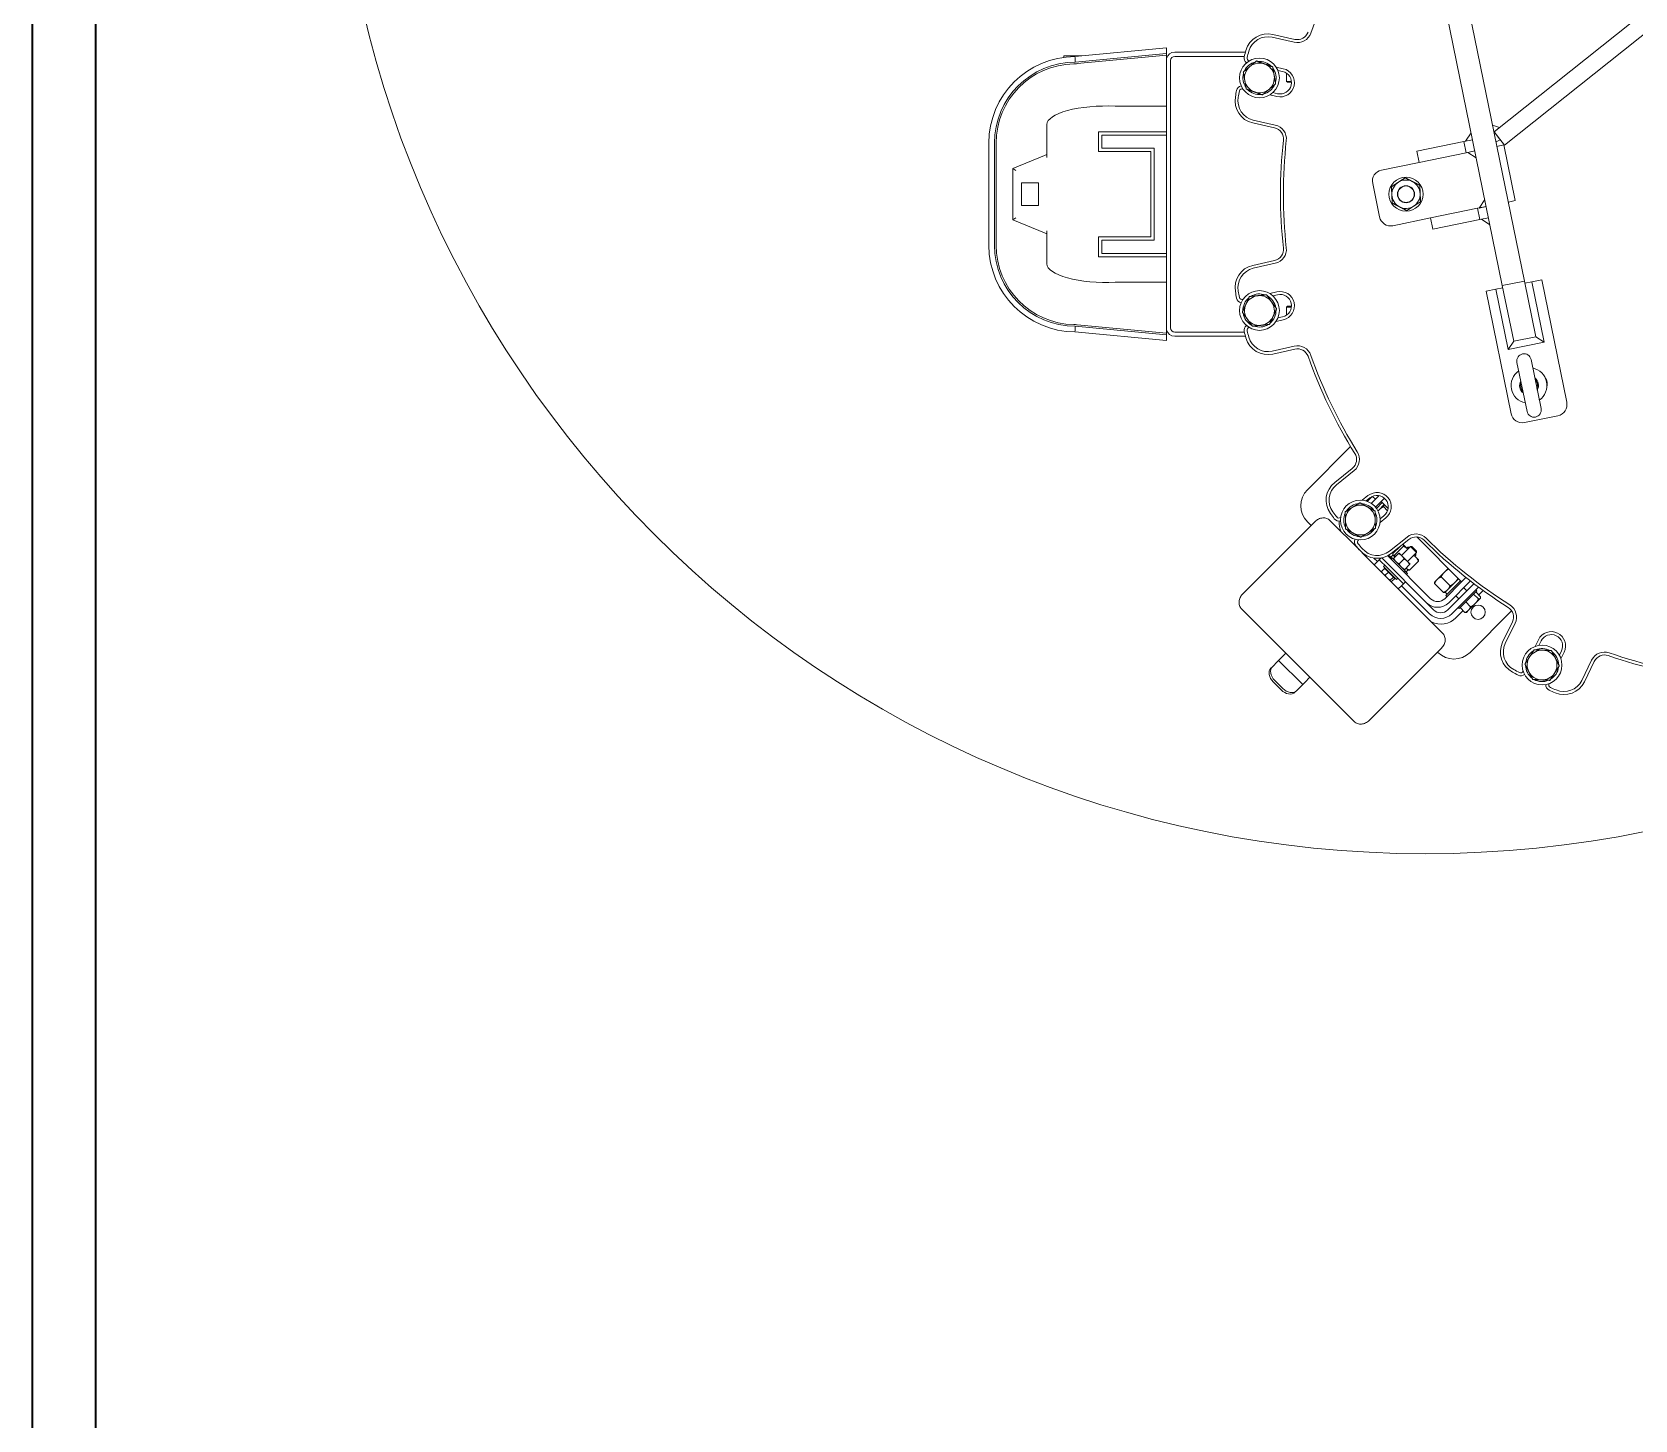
# Model space of a CAD drawing. Header units: inches. Extents: x 19 to 503, y 7 to 322.
# Drawn here: x 18.7 to 89.3, y 181.5 to 242.6 of the extents above; entities that cross this region are included whole.
import ezdxf

# ---------------------------------------------------------------- set-up
doc = ezdxf.new("R2010")
doc.units = ezdxf.units.IN
doc.header["$LTSCALE"] = 15
doc.header["$MEASUREMENT"] = 0
doc.layers.get('0').update_dxf_attribs({"lineweight": 25})
doc.layers.add('Border', color=7, linetype='Continuous', lineweight=35)
doc.layers.add('Visible', color=7, linetype='Continuous', lineweight=18)

# ---------------------------------------------------------------- blocks, each defined once
blk = doc.blocks.new('Borders 22x34_D')
at = {"layer": 'Border'}
for p, q in [((1.25, 21.5), (1.25, 0.5)), ((1.4375, 0.5), (1.4375, 21.3125))]:
    blk.add_line(p, q, dxfattribs=at)

msp = doc.modelspace()

# ---------------------------------------------------------------- linework, layer by layer
at = {"layer": 'Visible'}
for p, q in [((83.473869, 231.398761), (79.262004, 251.972049)), ((80.305865, 251.859116), (84.453549, 231.599326)), ((83.110527, 238.159457), (95.229156, 247.823247)), ((83.57813, 237.573072), (95.696759, 247.236862)), ((73.346676, 242.329365), (74.312473, 242.108928)), ((74.341401, 242.235669), (73.375604, 242.456106)), ((64.178374, 241.508518), (64.956442, 241.508518)), ((64.178374, 241.448135), (64.178374, 241.508518)), ((68.692008, 241.858728), (64.663615, 241.481066)), ((64.675601, 241.231093), (68.692008, 241.607631)), ((68.692008, 241.535918), (64.766328, 241.167885)), ((68.692008, 241.607631), (68.692008, 241.858728)), ((68.692008, 241.607631), (68.692008, 241.535918)), ((68.692008, 241.535918), (68.692008, 239.4016)), ((72.169246, 241.674449), (69.053374, 241.674449)), ((72.119174, 241.486949), (69.053374, 241.486949)), ((68.865874, 241.299449), (68.865874, 229.544564)), ((72.332608, 241.288931), (72.329841, 241.289562)), ((73.834242, 240.946193), (73.516613, 241.018689)), ((73.59575, 240.867284), (73.805315, 240.819452)), ((73.974316, 240.746057), (73.974316, 240.386792)), ((72.049465, 240.061153), (72.052231, 240.060522)), ((73.974316, 240.386792), (74.191042, 240.386792)), ((74.012656, 240.348449), (73.974316, 240.386792)), ((74.193783, 240.348449), (74.012656, 240.348449)), ((68.692008, 239.297088), (66.433566, 239.297088)), ((68.692008, 239.4016), (68.692008, 239.297088)), ((68.692008, 239.297088), (68.692008, 238.172097)), ((73.236237, 239.79028), (73.553866, 239.717783)), ((73.582794, 239.844524), (73.373229, 239.892356)), ((72.48552, 238.556394), (73.451317, 238.335957)), ((73.480244, 238.462698), (72.514448, 238.683135)), ((63.428374, 237.036671), (63.428374, 238.484612)), ((65.692008, 237.297097), (65.692008, 238.172097)), ((65.692008, 238.172097), (68.692008, 238.172097)), ((65.839087, 238.025019), (65.839087, 237.444176)), ((68.692008, 238.025019), (65.839087, 238.025019)), ((68.692008, 238.172097), (68.692008, 238.025019)), ((68.692008, 238.025019), (68.692008, 232.819109)), ((81.78789, 237.739452), (82.160168, 237.815667)), ((82.097492, 238.121817), (81.854018, 237.752991)), ((82.160168, 237.815667), (81.854018, 237.752991)), ((83.354854, 238.354292), (83.04785, 238.465607)), ((83.354854, 238.354292), (83.110527, 238.159457)), ((83.57813, 237.573072), (83.110527, 238.159457)), ((83.110527, 238.159457), (83.386064, 237.813926)), ((83.199165, 237.726495), (83.386064, 237.813926)), ((60.869343, 237.672064), (60.869343, 233.172064)), ((61.119343, 233.172064), (61.119343, 237.672064)), ((61.190743, 237.672064), (61.190743, 233.172064)), ((63.315743, 237.125158), (61.928374, 236.547088)), ((63.315743, 237.125158), (63.428374, 237.172088)), ((68.004508, 237.297097), (65.692008, 237.297097)), ((65.839087, 237.444176), (68.151587, 237.444176)), ((68.004508, 233.54703), (68.004508, 237.297097)), ((68.151587, 237.444176), (68.151587, 233.399951)), ((79.710967, 237.314255), (81.78789, 237.739452)), ((79.710967, 237.314255), (79.81125, 236.824414)), ((81.888172, 237.249612), (79.81125, 236.824414)), ((81.78789, 237.739452), (81.888172, 237.249612)), ((82.260451, 237.325827), (81.888172, 237.249612)), ((81.954301, 237.26315), (82.260451, 237.325827)), ((82.323127, 237.019677), (81.954301, 237.26315)), ((83.240131, 237.526392), (83.546281, 237.589068)), ((84.047694, 235.139867), (83.546281, 237.589068)), ((83.546281, 237.589068), (84.047694, 235.139867)), ((61.928374, 236.547088), (61.928374, 234.297088)), ((61.928374, 236.547088), (62.053374, 236.463754)), ((79.81125, 236.824414), (78.158039, 236.485961)), ((62.303374, 235.922088), (63.053374, 235.922088)), ((62.303374, 234.922088), (62.303374, 235.922088)), ((63.053374, 235.922088), (63.053374, 234.922088)), ((77.768481, 235.895838), (78.069329, 234.426318)), ((82.699187, 235.182776), (82.455713, 234.813949)), ((83.741544, 235.077191), (84.047694, 235.139867)), ((61.928374, 234.297088), (62.053374, 234.380421)), ((61.928374, 234.297088), (63.315743, 233.719017)), ((63.053374, 234.922088), (62.303374, 234.922088)), ((78.659451, 234.03676), (80.312662, 234.375213)), ((80.312662, 234.375213), (82.389585, 234.800411)), ((80.312662, 234.375213), (80.412945, 233.885373)), ((82.489867, 234.310571), (80.412945, 233.885373)), ((82.389585, 234.800411), (82.761863, 234.876626)), ((82.389585, 234.800411), (82.489867, 234.310571)), ((82.761863, 234.876626), (82.455713, 234.813949)), ((82.862146, 234.386786), (82.489867, 234.310571)), ((82.555996, 234.324109), (82.862146, 234.386786)), ((82.924822, 234.080636), (82.555996, 234.324109)), ((63.428374, 233.672088), (63.315743, 233.719017)), ((63.428374, 233.807504), (63.428374, 232.359564)), ((65.692008, 233.54703), (68.004508, 233.54703)), ((65.692008, 232.67203), (65.692008, 233.54703)), ((65.839087, 233.399951), (65.839087, 232.819109)), ((68.151587, 233.399951), (65.839087, 233.399951)), ((68.692008, 232.67203), (65.692008, 232.67203)), ((65.839087, 232.819109), (68.692008, 232.819109)), ((68.692008, 232.819109), (68.692008, 232.67203)), ((68.692008, 232.67203), (68.692008, 231.547088)), ((73.451317, 232.50817), (72.48552, 232.287733)), ((72.514448, 232.160992), (73.480244, 232.381429)), ((66.433566, 231.547088), (68.692008, 231.547088)), ((68.692008, 231.547088), (68.692008, 231.442527)), ((84.453549, 231.599326), (83.473869, 231.398761)), ((84.954962, 229.150125), (84.453549, 231.599326)), ((84.779756, 231.564034), (84.473606, 231.501357)), ((84.779756, 231.564034), (85.208366, 231.651781)), ((85.323788, 228.906651), (84.779756, 231.564034)), ((85.208366, 231.651781), (86.311473, 226.263539)), ((68.692008, 231.442527), (68.692008, 229.308209)), ((72.052231, 230.783605), (72.049465, 230.782974)), ((73.553866, 231.126344), (73.236237, 231.053847)), ((73.373229, 230.951771), (73.582794, 230.999603)), ((82.759165, 231.150369), (83.187775, 231.238116)), ((83.862272, 225.762127), (82.759165, 231.150369)), ((83.187775, 231.238116), (83.493925, 231.300792)), ((83.187775, 231.238116), (83.731808, 228.580733)), ((83.473869, 231.398761), (83.975281, 228.94956)), ((74.012656, 230.495564), (73.974316, 230.45722)), ((74.191029, 230.45722), (73.974316, 230.45722)), ((73.974316, 230.09807), (73.974316, 230.45722)), ((74.012656, 230.495564), (74.193779, 230.495564)), ((64.663615, 229.363061), (68.692008, 228.9854)), ((68.692008, 229.236496), (64.675601, 229.613034)), ((64.766328, 229.676242), (68.692008, 229.308209)), ((69.053374, 229.357064), (72.119205, 229.357064)), ((72.329841, 229.554565), (72.332608, 229.555196)), ((73.516613, 229.825438), (73.834242, 229.897935)), ((73.805315, 230.024675), (73.59575, 229.976843)), ((68.692008, 229.308209), (68.692008, 229.236496)), ((68.692008, 228.9854), (68.692008, 229.236496)), ((69.053374, 229.169564), (72.169278, 229.169564)), ((74.312473, 228.735199), (73.346676, 228.514762)), ((83.731808, 228.580733), (83.975281, 228.94956)), ((83.731808, 228.580733), (85.323788, 228.906651)), ((83.975281, 228.94956), (84.954962, 229.150125)), ((85.323788, 228.906651), (84.954962, 229.150125)), ((73.375604, 228.388021), (74.341401, 228.608458)), ((84.121483, 228.021756), (84.563673, 225.861831)), ((85.180795, 225.988171), (84.738604, 228.148096)), ((85.921916, 225.673416), (84.452395, 225.372569)), ((74.899354, 222.415334), (76.797797, 224.313777)), ((76.869983, 223.357803), (76.095474, 222.740152)), ((76.176528, 222.638514), (76.951037, 223.256164)), ((77.561928, 222.157315), (77.30721, 221.954183)), ((77.474924, 221.921655), (77.642982, 222.055677)), ((77.73977, 222.116196), (77.52768, 221.904106)), ((78.050241, 222.155553), (77.7077, 221.813013)), ((77.759027, 222.124871), (77.889293, 221.994605)), ((77.894709, 221.646467), (78.146888, 221.898646)), ((77.933787, 221.596462), (78.19143, 221.854104)), ((78.279818, 221.765716), (78.022475, 221.508373)), ((78.146888, 221.898646), (78.286802, 222.038561)), ((78.449922, 221.595612), (78.146888, 221.898646)), ((78.245186, 221.671408), (78.42411, 221.492484)), ((72.047457, 217.831295), (75.229438, 221.013276)), ((75.058318, 220.842156), (74.899354, 221.00112)), ((77.21131, 219.73851), (75.888289, 221.061531)), ((76.357711, 221.196983), (76.355492, 221.195214)), ((78.022475, 221.508373), (78.001314, 221.487212)), ((78.092807, 220.969076), (78.347526, 221.172207)), ((78.266472, 221.273845), (78.098414, 221.139823)), ((76.989424, 220.24041), (76.995522, 220.234312)), ((77.141089, 220.210107), (77.143308, 220.211876)), ((79.282888, 220.332115), (78.50838, 219.714465)), ((78.589433, 219.612827), (79.363942, 220.230477)), ((81.682421, 218.363112), (79.706951, 220.338582)), ((78.161972, 218.787848), (77.309789, 219.640032)), ((80.316998, 217.619943), (78.428745, 219.508196)), ((78.470614, 219.466327), (78.515157, 219.510869)), ((78.515157, 219.510869), (78.617815, 219.408211)), ((78.571605, 219.454421), (78.659993, 219.542809)), ((78.659223, 219.54358), (78.656909, 219.552213)), ((78.659223, 219.54358), (78.664608, 219.538195)), ((78.659954, 219.602523), (78.988512, 219.931081)), ((78.664608, 219.538195), (78.750044, 219.452758)), ((78.909986, 219.612701), (78.691229, 219.393944)), ((78.728936, 219.533542), (79.125818, 219.930424)), ((79.049156, 219.508625), (78.927533, 219.630248)), ((79.038196, 219.519586), (79.436054, 219.917444)), ((79.292401, 219.265381), (79.049156, 219.508625)), ((79.11578, 220.000137), (79.107147, 220.00245)), ((79.121165, 219.994752), (79.11578, 220.000137)), ((79.317263, 219.798653), (79.121165, 219.994752)), ((79.273069, 219.842848), (79.313758, 219.883536)), ((79.303361, 219.254421), (79.701219, 219.652278)), ((79.378532, 219.883539), (79.313758, 219.883536)), ((79.357952, 219.839342), (79.313758, 219.883536)), ((79.378532, 219.883539), (79.39034, 219.87173)), ((79.490277, 219.917446), (79.436054, 219.917444)), ((79.701219, 219.652278), (79.436054, 219.917444)), ((79.490277, 219.917446), (79.701221, 219.706502)), ((79.665923, 219.449994), (79.582428, 219.533488)), ((79.667311, 219.529983), (79.623117, 219.574177)), ((79.626623, 219.489294), (79.667311, 219.529983)), ((79.655505, 219.606565), (79.667314, 219.594757)), ((79.667314, 219.594757), (79.667311, 219.529983)), ((79.701221, 219.706502), (79.701219, 219.652278)), ((77.825227, 219.404608), (77.976475, 219.25336)), ((77.836468, 219.113353), (77.969404, 219.246289)), ((78.061328, 219.338213), (77.969404, 219.246289)), ((78.131587, 219.408472), (78.061328, 219.338213)), ((78.414881, 218.984659), (78.061328, 219.338213)), ((78.296239, 218.954803), (78.159837, 218.818401)), ((78.164562, 218.778181), (78.161771, 218.788601)), ((78.164562, 218.778181), (78.223809, 218.718935)), ((78.168086, 219.415302), (80.140222, 217.443167)), ((78.304572, 219.094968), (78.248004, 219.038399)), ((78.822175, 218.464229), (78.248004, 219.038399)), ((78.296239, 218.954803), (78.377958, 218.873084)), ((78.318712, 218.932331), (78.336392, 218.950011)), ((78.459677, 218.791365), (78.323275, 218.654963)), ((78.377958, 218.873084), (78.459677, 218.791365)), ((78.414881, 218.984659), (78.768434, 218.631106)), ((78.459677, 218.791365), (78.570262, 218.68078)), ((78.573273, 219.363669), (78.629841, 219.420237)), ((78.629841, 219.420237), (79.204012, 218.846066)), ((79.153231, 219.369456), (78.934474, 219.150699)), ((79.147444, 218.789498), (79.204012, 218.846066)), ((79.396476, 219.126211), (79.177719, 218.907454)), ((79.191986, 218.83404), (79.294644, 218.731381)), ((79.23473, 218.791296), (79.323118, 218.879684)), ((79.236534, 218.966269), (79.327355, 218.875448)), ((79.414023, 219.143758), (79.292401, 219.265381)), ((79.327355, 218.875448), (79.335988, 218.873134)), ((79.386298, 218.876179), (79.78318, 219.273061)), ((79.783912, 219.332005), (79.665923, 219.449994)), ((79.783912, 219.332005), (79.786225, 219.323372)), ((80.932113, 218.791779), (80.606881, 218.466548)), ((81.092934, 218.9526), (80.932113, 218.791779)), ((78.223809, 218.718935), (78.416113, 218.526631)), ((78.416113, 218.526631), (78.555563, 218.38718)), ((78.680847, 218.570195), (78.544445, 218.433793)), ((78.555563, 218.38718), (78.561956, 218.380787)), ((78.561956, 218.380787), (78.572376, 218.377995)), ((78.570262, 218.68078), (78.680847, 218.570195)), ((80.845307, 216.104514), (78.571623, 218.378197)), ((78.738578, 218.512464), (78.602176, 218.376062)), ((78.680847, 218.570195), (78.709713, 218.54133)), ((78.709713, 218.54133), (78.738578, 218.512464)), ((78.716106, 218.534937), (78.733786, 218.552617)), ((79.121988, 218.277553), (78.768434, 218.631106)), ((78.878743, 218.520797), (78.822175, 218.464229)), ((79.030064, 218.185629), (78.897128, 218.052693)), ((79.030064, 218.185629), (79.121988, 218.277553)), ((79.037135, 218.1927), (80.275778, 216.954056)), ((79.121988, 218.277553), (79.213912, 218.369476)), ((79.250102, 218.686839), (79.294644, 218.731381)), ((80.893016, 217.899243), (80.496134, 218.296125)), ((80.501525, 218.361191), (80.497689, 218.346877)), ((80.606881, 218.466548), (80.501525, 218.361191)), ((81.174185, 218.180413), (80.777304, 218.577295)), ((81.682421, 218.363112), (80.939252, 217.619943)), ((80.990792, 217.760568), (81.637879, 218.407655)), ((81.063438, 218.00999), (81.38867, 218.335222)), ((81.074809, 217.130833), (82.226119, 218.282143)), ((81.116029, 217.443167), (82.07246, 218.399597)), ((81.251586, 216.954056), (82.428372, 218.130842)), ((81.38867, 218.335222), (81.549491, 218.496043)), ((81.682421, 218.363112), (81.873937, 218.554628)), ((81.913937, 217.969961), (81.77838, 218.105518)), ((80.140222, 217.443167), (80.452555, 217.130833)), ((80.958082, 217.904634), (80.943768, 217.900798)), ((80.958082, 217.904634), (81.063438, 218.00999)), ((80.958852, 217.905404), (81.047241, 217.817016)), ((81.035335, 217.716026), (80.990792, 217.760568)), ((81.560384, 217.616408), (81.424827, 217.751965)), ((82.348223, 217.961609), (81.568735, 217.182122)), ((81.864035, 217.477421), (82.079472, 217.261984)), ((81.981539, 217.108789), (82.27989, 217.40714)), ((82.209608, 217.822994), (82.425045, 217.607557)), ((82.27989, 217.40714), (82.499898, 217.627149)), ((82.303681, 218.006152), (82.348223, 217.961609)), ((82.304053, 217.917439), (82.51949, 217.702002)), ((82.436287, 217.785204), (82.63275, 217.981667)), ((82.499898, 217.627149), (82.510907, 217.638157)), ((82.510907, 217.638157), (82.515731, 217.656161)), ((71.999202, 217.172444), (76.956219, 212.215427)), ((81.428362, 216.77728), (81.745141, 217.094058)), ((81.524193, 217.226664), (81.568735, 217.182122)), ((81.612906, 217.226292), (81.828343, 217.010855)), ((81.892188, 217.019438), (81.874184, 217.014614)), ((81.892188, 217.019438), (81.981539, 217.108789)), ((83.886323, 217.090462), (82.055274, 215.259413)), ((83.92029, 216.59691), (83.49047, 215.70438)), ((83.607596, 215.647975), (84.037416, 216.540505)), ((73.720455, 214.99734), (73.94738, 215.224265)), ((80.797051, 215.445663), (77.61507, 212.263682)), ((80.641061, 215.259413), (80.625931, 215.274543)), ((85.064584, 215.815532), (84.923225, 215.521999)), ((85.088444, 215.56546), (85.18171, 215.759127)), ((86.082678, 215.325244), (85.989413, 215.131576)), ((86.058446, 214.975305), (86.199804, 215.268839)), ((73.35144, 214.628325), (73.28644, 214.563325)), ((73.35144, 214.628325), (73.574684, 214.851569)), ((73.574684, 214.851569), (73.628532, 214.905417)), ((73.720455, 214.99734), (73.628532, 214.905417)), ((73.628532, 214.905417), (74.689192, 213.844756)), ((87.40704, 214.91778), (86.97722, 214.02525)), ((87.094346, 213.968845), (87.524166, 214.861375)), ((73.389994, 213.959772), (73.743547, 213.606219)), ((73.808547, 213.671219), (73.454994, 214.024772)), ((74.689192, 213.844756), (74.635344, 213.790909)), ((74.689192, 213.844756), (74.781116, 213.93668)), ((75.008041, 214.163605), (74.781116, 213.93668)), ((84.396293, 214.427813), (84.395062, 214.425256)), ((85.530283, 213.878563), (85.531514, 213.88112)), ((74.347101, 213.502665), (74.412101, 213.567665)), ((74.635344, 213.790909), (74.412101, 213.567665))]:
    msp.add_line(p, q, dxfattribs=at)
for centre, radius in [((80.077822, 254.398344), 48), ((72.784422, 240.539606), 0.875), ((79.235439, 235.422064), 0.75), ((79.235439, 235.422064), 0.375127), ((79.235439, 235.422064), 0.375), ((79.235439, 235.422064), 0.3625), ((72.784422, 230.304522), 0.875), ((77.225259, 221.08303), 0.875), ((82.408828, 217.02718), 0.315), ((85.22737, 214.701559), 0.875)]:
    msp.add_circle(centre, radius, dxfattribs=at)
for centre, radius, start, end in [((95.205839, 235.422064), 21.37, 147.95355027, 160.6178783), ((73.153083, 241.481178), 1, 77.14285714, 164.63677701), ((73.153083, 241.481178), 0.87, 77.14285714, 164.63677701), ((74.452661, 242.723133), 0.63, 257.14285714, 340.6178783), ((74.452661, 242.723133), 0.5, 257.14285714, 340.6178783), ((64.678374, 237.672064), 3.809031, 90.22200867, 180), ((69.053374, 241.299449), 0.375, 90, 164.50229475), ((69.053374, 241.299449), 0.1875, 90, 180), ((72.356544, 241.406554), 0.25, 165.32325262, 234.88970353), ((95.205839, 235.422064), 23.87, 164.63677701, 165.32325262), ((72.356544, 241.406554), 0.12, 165.32325262, 257.14285714), ((95.205839, 235.422064), 23.74, 164.63677701, 165.32325262), ((64.678374, 237.672064), 3.559031, 90.04463412, 180), ((64.678374, 237.672064), 3.48763, 91.12702033, 180), ((64.567979, 243.283608), 2.125, 271.12702033, 275.35582504), ((72.784422, 240.539606), 0.7295, 163.91485562, 215.79657295), ((72.784422, 240.539606), 0.7295, 103.91485562, 155.79657295), ((72.784422, 240.539606), 0.656, 129.85571429, 189.85571429), ((72.784422, 240.539606), 0.656, 69.85571429, 129.85571429), ((72.784422, 240.539606), 0.7295, 43.91485562, 95.79657295), ((72.784422, 240.539606), 0.656, 9.85571429, 69.85571429), ((72.784422, 240.539606), 0.656, 309.85571429, 9.85571429), ((72.784422, 240.539606), 0.7295, 343.91485562, 35.79657295), ((73.694054, 240.331988), 0.63, 257.14285714, 77.14285714), ((73.694054, 240.331988), 0.5, 257.14285714, 77.14285714), ((95.205839, 235.422064), 23.87, 168.96246167, 169.64893728), ((72.022762, 239.944162), 0.25, 99.39601076, 168.96246167), ((95.205839, 235.422064), 23.74, 168.96246167, 169.64893728), ((72.022762, 239.944162), 0.12, 77.14285714, 168.96246167), ((72.784422, 240.539606), 0.656, 189.85571429, 249.85571429), ((72.784422, 240.539606), 0.7295, 223.91485562, 275.79657295), ((72.784422, 240.539606), 0.656, 249.85571429, 309.85571429), ((72.784422, 240.539606), 0.7295, 283.91485562, 335.79657295), ((72.708041, 239.531322), 1, 169.64893728, 257.14285714), ((72.708041, 239.531322), 0.87, 169.64893728, 257.14285714), ((73.340056, 237.848494), 0.5, 353.66783599, 77.14285714), ((73.340056, 237.848494), 0.63, 353.66783599, 77.14285714), ((95.205839, 235.422064), 21.5, 173.66783599, 186.33216401), ((95.205839, 235.422064), 21.37, 173.66783599, 186.33216401), ((78.258321, 235.996121), 0.5, 101.57, 191.57), ((79.235439, 235.422064), 0.625, 122.65851151, 182.65851151), ((79.235439, 235.422064), 0.625, 62.65851151, 122.65851151), ((79.235439, 235.422064), 0.625, 2.65851151, 62.65851151), ((79.235439, 235.422064), 0.625, 182.65851151, 242.65851151), ((79.235439, 235.422064), 0.625, 302.65851151, 2.65851151), ((78.559169, 234.5266), 0.5, 191.57, 281.57), ((79.235439, 235.422064), 0.625, 242.65851151, 302.65851151), ((64.678374, 233.172064), 3.809031, 180, 269.77799133), ((64.678374, 233.172064), 3.559031, 180, 269.95536588), ((64.678374, 233.172064), 3.48763, 180, 268.87297967), ((73.340056, 232.995634), 0.5, 282.85714286, 6.33216401), ((73.340056, 232.995634), 0.63, 282.85714286, 6.33216401), ((72.708041, 231.312805), 1, 102.85714286, 190.35106272), ((72.708041, 231.312805), 0.87, 102.85714286, 190.35106272), ((95.205839, 235.422064), 23.87, 190.35106272, 191.03753833), ((72.022762, 230.899965), 0.25, 191.03753833, 260.60398924), ((95.205839, 235.422064), 23.74, 190.35106272, 191.03753833), ((72.022762, 230.899965), 0.12, 191.03753833, 282.85714286), ((72.784422, 230.304522), 0.7295, 129.62914134, 181.51085866), ((72.784422, 230.304522), 0.656, 95.57, 155.57), ((72.784422, 230.304522), 0.7295, 69.62914134, 121.51085866), ((72.784422, 230.304522), 0.656, 35.57, 95.57), ((72.784422, 230.304522), 0.7295, 9.62914134, 61.51085866), ((73.694054, 230.512139), 0.63, 282.85714286, 102.85714286), ((73.694054, 230.512139), 0.5, 282.85714286, 102.85714286), ((72.784422, 230.304522), 0.7295, 189.62914134, 241.51085866), ((72.784422, 230.304522), 0.656, 155.57, 215.57), ((72.784422, 230.304522), 0.7295, 309.62914134, 1.51085866), ((72.784422, 230.304522), 0.656, 335.57, 35.57), ((64.567979, 227.560519), 2.125, 84.64417496, 88.87297967), ((69.053374, 229.544564), 0.375, 195.49770525, 270), ((69.053374, 229.544564), 0.1875, 180, 270), ((72.356544, 229.437573), 0.25, 125.11029648, 194.67674738), ((95.205839, 235.422064), 23.87, 194.67674738, 195.36322299), ((72.356544, 229.437573), 0.12, 102.85714286, 194.67674738), ((95.205839, 235.422064), 23.74, 194.67674738, 195.36322299), ((72.784422, 230.304522), 0.656, 215.57, 275.57), ((72.784422, 230.304522), 0.7295, 249.62914134, 301.51085866), ((72.784422, 230.304522), 0.656, 275.57, 335.57), ((73.153083, 229.362949), 1, 195.36322299, 282.85714286), ((73.153083, 229.362949), 0.87, 195.36322299, 282.85714286), ((74.452661, 228.120994), 0.63, 19.3821217, 102.85714286), ((74.452661, 228.120994), 0.5, 19.3821217, 102.85714286), ((95.205839, 235.422064), 21.5, 199.3821217, 212.04644973), ((95.205839, 235.422064), 21.37, 199.3821217, 212.04644973), ((84.430043, 228.084926), 0.314961, 11.57, 191.57), ((84.651139, 227.004964), 0.787402, 125.14817848, 257.99182152), ((84.651139, 227.004964), 0.787402, 305.14817848, 77.99182152), ((84.651139, 227.004964), 0.415343, 330.88583472, 52.25416528), ((84.651139, 227.004964), 0.375, 338.69903493, 44.44096507), ((85.023232, 227.071582), 0.435, 341.24051678, 39.06051125), ((84.651139, 227.004964), 0.415343, 150.88583472, 232.25416528), ((84.651139, 227.004964), 0.375, 158.69903493, 224.44096507), ((84.872234, 225.925001), 0.314961, 191.57, 11.57), ((85.821633, 226.163257), 0.5, 281.57, 11.57), ((84.352113, 225.862409), 0.5, 191.57, 281.57), ((76.558238, 223.748718), 0.5, 308.57142857, 32.04644973), ((76.558238, 223.748718), 0.63, 308.57142857, 32.04644973), ((75.606461, 221.708227), 1, 135, 225), ((76.718964, 221.958321), 1, 128.57142857, 216.06534844), ((76.718964, 221.958321), 0.87, 128.57142857, 216.06534844), ((77.954727, 221.664761), 0.63, 308.57142857, 128.57142857), ((77.225259, 221.08303), 0.656, 121.28428571, 181.28428571), ((77.225259, 221.08303), 0.7295, 95.34342705, 147.22514438), ((77.225259, 221.08303), 0.656, 61.28428571, 121.28428571), ((77.225259, 221.08303), 0.7295, 35.34342705, 87.22514438), ((77.225259, 221.08303), 0.656, 1.28428571, 61.28428571), ((77.954727, 221.664761), 0.5, 308.57142857, 128.57142857), ((95.205839, 235.422064), 23.87, 216.06534844, 216.75182405), ((95.205839, 235.422064), 23.74, 216.06534844, 216.75182405), ((76.280674, 221.289034), 0.25, 216.75182405, 286.31827495), ((76.280674, 221.289034), 0.12, 216.75182405, 308.57142857), ((77.225735, 220.979907), 0.94, 176.38778949, 205.85311795), ((77.225259, 221.08303), 0.7295, 155.34342705, 207.22514438), ((77.225259, 221.08303), 0.656, 181.28428571, 241.28428571), ((77.225259, 221.08303), 0.656, 301.28428571, 1.28428571), ((77.225259, 221.08303), 0.7295, 335.34342705, 27.22514438), ((77.225259, 221.08303), 0.7295, 215.34342705, 267.22514438), ((77.225259, 221.08303), 0.656, 241.28428571, 301.28428571), ((77.215908, 220.116287), 0.25, 150.82458219, 220.3910331), ((77.215908, 220.116287), 0.12, 128.57142857, 220.3910331), ((77.225259, 221.08303), 0.7295, 275.34342705, 327.22514438), ((79.675687, 219.839561), 0.63, 45.09640742, 128.57142857), ((79.675687, 219.839561), 0.5, 45.09640742, 128.57142857), ((95.205839, 235.422064), 21.5, 225.09640742, 237.76073544), ((95.205839, 235.422064), 21.37, 225.09640742, 237.76073544), ((95.205839, 235.422064), 23.87, 220.3910331, 221.0775087), ((95.205839, 235.422064), 23.74, 220.3910331, 221.0775087), ((77.965944, 220.394658), 1, 221.0775087, 308.57142857), ((77.965944, 220.394658), 0.87, 221.0775087, 308.57142857), ((80.628125, 217.93107), 0.69, 225, 315), ((80.628125, 217.93107), 0.44, 225, 315), ((83.469806, 216.813852), 0.63, 334.28571429, 57.76073544), ((80.763682, 217.44196), 0.69, 225, 315), ((80.763682, 217.44196), 0.94, 244.14688205, 315), ((80.763682, 217.44196), 0.44, 225, 315), ((83.469806, 216.813852), 0.5, 334.28571429, 57.76073544), ((85.632194, 215.542185), 0.63, 334.28571429, 154.28571343), ((85.632194, 215.542185), 0.5, 334.28571429, 154.28571429), ((81.348168, 215.96652), 1, 225, 315), ((84.391439, 215.270496), 1, 154.28571429, 241.77963415), ((84.391439, 215.270496), 0.87, 154.28571429, 241.77963415), ((85.22737, 214.701559), 0.7295, 121.05771277, 172.93943009), ((85.22737, 214.701559), 0.656, 86.99857143, 146.99857143), ((85.22737, 214.701559), 0.7295, 61.05771277, 112.93943009), ((85.22737, 214.701559), 0.656, 26.99857143, 86.99857143), ((85.22737, 214.701559), 0.7295, 1.05771277, 52.93943009), ((87.97465, 214.644433), 0.63, 70.81069313, 154.28571429), ((95.205839, 235.422064), 21.37, 250.81069313, 263.47502116), ((85.22737, 214.701559), 0.7295, 181.05771277, 232.93943009), ((85.22737, 214.701559), 0.656, 146.99857143, 206.99857143), ((85.22737, 214.701559), 0.7295, 301.05771277, 352.93943009), ((85.22737, 214.701559), 0.656, 326.99857143, 26.99857143), ((87.97465, 214.644433), 0.5, 70.81069313, 154.28571429), ((95.205839, 235.422064), 21.5, 250.81069313, 263.47502116), ((95.205839, 235.422064), 23.87, 241.77963415, 242.46610976), ((95.205839, 235.422064), 23.74, 241.77963415, 242.46610976), ((84.286946, 214.477322), 0.25, 242.46610976, 312.03256067), ((84.286946, 214.477322), 0.12, 242.46610976, 334.28571429), ((85.22737, 214.701559), 0.656, 206.99857143, 266.99857143), ((85.22737, 214.701559), 0.7295, 241.05771277, 292.93943009), ((85.22737, 214.701559), 0.656, 266.99857143, 326.99857143), ((85.638399, 213.826497), 0.25, 176.5388679, 246.10531881), ((85.638399, 213.826497), 0.12, 154.28571429, 246.10531881), ((86.193377, 214.402729), 1, 246.79179442, 334.28571429), ((86.193377, 214.402729), 0.87, 246.79179442, 334.28571429), ((95.205839, 235.422064), 23.87, 246.10531881, 246.79179442), ((95.205839, 235.422064), 23.74, 246.10531881, 246.79179442)]:
    msp.add_arc(centre, radius, start, end, dxfattribs=at)
for centre, major_axis, ratio, start_param, end_param in [((66.060191, 238.484612), (2.631817, 0), 0.311867359, 1.42844633, 3.141592654), ((66.060191, 232.359564), (2.631817, 0), 0.311867359, 3.141592654, 4.854738977), ((73.639994, 214.209772), (-0.353553, 0.353553), 0.707106781, 0, 1.570796327), ((73.704994, 214.274772), (-0.353553, 0.353553), 0.707106781, 0, 1.570796327), ((73.993547, 213.856219), (0.353553, -0.353553), 0.707106781, 4.71238898, 6.283185307), ((74.058547, 213.921219), (0.353553, -0.353553), 0.707106781, 4.71238898, 6.283185307)]:
    msp.add_ellipse(centre, major_axis=major_axis, ratio=ratio, start_param=start_param, end_param=end_param, dxfattribs=at)
for points in [[(64.675601, 241.231093), (64.671673, 241.314392), (64.667672, 241.397776), (64.663615, 241.481066)], [(64.675601, 229.613034), (64.671673, 229.529735), (64.667672, 229.446351), (64.663615, 229.363061)]]:
    msp.add_open_spline(points, degree=3, dxfattribs=at)
for points, weights in [([(72.073275, 240.800472), (72.229085, 240.930545), (72.364021, 241.043191)], [1, 1.0379548493, 1]), ([(72.138104, 240.42732), (72.108017, 240.6005), (72.073275, 240.800472)], [1, 1.0379548493, 1]), ([(72.364021, 241.043191), (72.498956, 241.155837), (72.654766, 241.28591)], [1, 1.0379548493, 1]), ([(72.654766, 241.28591), (72.845317, 241.216011), (73.010339, 241.155477)], [1, 1.0379548493, 1]), ([(73.010339, 241.155477), (73.175361, 241.094943), (73.365913, 241.025044)], [1, 1.0379548493, 1]), ([(73.365913, 241.025044), (73.400654, 240.825072), (73.430741, 240.651891)], [1, 1.0379548493, 1]), ([(73.430741, 240.651891), (73.460828, 240.478711), (73.495569, 240.278739)], [1, 1.0379548493, 1]), ([(72.202932, 240.054167), (72.168191, 240.254139), (72.138104, 240.42732)], [1, 1.0379548493, 1]), ([(72.558506, 239.923734), (72.393483, 239.984268), (72.202932, 240.054167)], [1, 1.0379548493, 1]), ([(72.914079, 239.793301), (72.723528, 239.8632), (72.558506, 239.923734)], [1, 1.0379548493, 1]), ([(73.204824, 240.03602), (73.069889, 239.923374), (72.914079, 239.793301)], [1, 1.0379548493, 1]), ([(73.495569, 240.278739), (73.33976, 240.148666), (73.204824, 240.03602)], [1, 1.0379548493, 1]), ([(78.594374, 235.75353), (78.757178, 235.857881), (78.898169, 235.948252)], [1, 1.0379548493, 1]), ([(78.611111, 235.393074), (78.603344, 235.560362), (78.594374, 235.75353)], [1, 1.0379548493, 1]), ([(78.898169, 235.948252), (79.039161, 236.038623), (79.201965, 236.142975)], [1, 1.0379548493, 1]), ([(79.201965, 236.142975), (79.373737, 236.054159), (79.522497, 235.977242)], [1, 1.0379548493, 1]), ([(79.522497, 235.977242), (79.671256, 235.900325), (79.843029, 235.811509)], [1, 1.0379548493, 1]), ([(79.843029, 235.811509), (79.851998, 235.618341), (79.859766, 235.451053)], [1, 1.0379548493, 1]), ([(78.627848, 235.032619), (78.618879, 235.225786), (78.611111, 235.393074)], [1, 1.0379548493, 1]), ([(78.948381, 234.866885), (78.799621, 234.943802), (78.627848, 235.032619)], [1, 1.0379548493, 1]), ([(79.876503, 235.090597), (79.7137, 234.986246), (79.572708, 234.895875)], [1, 1.0379548493, 1]), ([(79.859766, 235.451053), (79.867534, 235.283765), (79.876503, 235.090597)], [1, 1.0379548493, 1]), ([(79.268913, 234.701152), (79.09714, 234.789969), (78.948381, 234.866885)], [1, 1.0379548493, 1]), ([(79.572708, 234.895875), (79.431716, 234.805504), (79.268913, 234.701152)], [1, 1.0379548493, 1]), ([(72.187156, 230.575831), (72.259853, 230.735868), (72.343796, 230.920663)], [1, 1.0379548493, 1]), ([(72.343796, 230.920663), (72.545805, 230.940363), (72.72075, 230.957424)], [1, 1.0379548493, 1]), ([(72.72075, 230.957424), (72.895695, 230.974485), (73.097703, 230.994186)], [1, 1.0379548493, 1]), ([(73.097703, 230.994186), (73.215769, 230.829091), (73.318016, 230.686115)], [1, 1.0379548493, 1]), ([(72.030515, 230.230999), (72.114459, 230.415794), (72.187156, 230.575831)], [1, 1.0379548493, 1]), ([(72.250828, 229.922928), (72.148581, 230.065904), (72.030515, 230.230999)], [1, 1.0379548493, 1]), ([(73.318016, 230.686115), (73.420264, 230.543139), (73.538329, 230.378044)], [1, 1.0379548493, 1]), ([(73.538329, 230.378044), (73.454386, 230.193249), (73.381689, 230.033212)], [1, 1.0379548493, 1]), ([(72.471141, 229.614858), (72.353076, 229.779952), (72.250828, 229.922928)], [1, 1.0379548493, 1]), ([(72.848095, 229.651619), (72.67315, 229.634558), (72.471141, 229.614858)], [1, 1.0379548493, 1]), ([(73.225048, 229.68838), (73.02304, 229.66868), (72.848095, 229.651619)], [1, 1.0379548493, 1]), ([(73.381689, 230.033212), (73.308992, 229.873175), (73.225048, 229.68838)], [1, 1.0379548493, 1]), ([(76.560935, 221.446973), (76.734391, 221.552371), (76.884608, 221.643648)], [1, 1.0379548493, 1]), ([(76.884608, 221.643648), (77.034825, 221.734925), (77.208281, 221.840323)], [1, 1.0379548493, 1]), ([(77.208281, 221.840323), (77.386286, 221.742804), (77.540443, 221.658351)], [1, 1.0379548493, 1]), ([(77.540443, 221.658351), (77.6946, 221.573898), (77.872605, 221.476379)], [1, 1.0379548493, 1]), ([(78.245186, 221.671408), (78.111988, 221.597886), (78.022475, 221.508373)], [1, 1.0379548493, 1]), ([(78.283318, 221.762215), (78.259666, 221.72545), (78.245186, 221.671408)], [1.01716397757, 1.02484381667, 1]), ([(76.569424, 221.068327), (76.565484, 221.244057), (76.560935, 221.446973)], [1, 1.0379548493, 1]), ([(76.577912, 220.68968), (76.573363, 220.892596), (76.569424, 221.068327)], [1, 1.0379548493, 1]), ([(77.872605, 221.476379), (77.877154, 221.273463), (77.881094, 221.097733)], [1, 1.0379548493, 1]), ([(77.881094, 221.097733), (77.885034, 220.922002), (77.889583, 220.719086)], [1, 1.0379548493, 1]), ([(78.022475, 221.508373), (78.011844, 221.497741), (78.001582, 221.486697)], [1, 1.00436198586, 1.00772136357]), ([(76.910074, 220.507708), (76.755917, 220.592162), (76.577912, 220.68968)], [1, 1.0379548493, 1]), ([(77.242236, 220.325736), (77.064231, 220.423255), (76.910074, 220.507708)], [1, 1.0379548493, 1]), ([(77.56591, 220.522411), (77.415692, 220.431134), (77.242236, 220.325736)], [1, 1.0379548493, 1]), ([(77.889583, 220.719086), (77.716127, 220.613688), (77.56591, 220.522411)], [1, 1.0379548493, 1]), ([(78.659954, 219.602523), (78.6486, 219.554202), (78.664608, 219.538195)], [1, 1.0379548493, 1]), ([(78.664608, 219.538195), (78.680615, 219.522188), (78.728936, 219.533542)], [1, 1.0379548493, 1]), ([(78.728936, 219.533542), (78.747166, 219.499189), (78.766021, 219.468735)], [1, 1.00997800142, 1.0147097424]), ([(78.909986, 219.612701), (78.927533, 219.630248), (78.927533, 219.630248)], [1, 1.0379548493, 1]), ([(79.049156, 219.508625), (78.992711, 219.565071), (78.909986, 219.612701)], [1, 1.0379548493, 1]), ([(79.153231, 219.369456), (79.105601, 219.45218), (79.049156, 219.508625)], [1, 1.0379548493, 1]), ([(79.121165, 219.994752), (79.109037, 220.00688), (79.079283, 220.003469)], [1, 1.02849504901, 1.0142041124]), ([(79.125818, 219.930424), (79.137172, 219.978745), (79.121165, 219.994752)], [1, 1.0379548493, 1]), ([(79.316875, 219.798265), (79.238872, 219.870429), (79.125818, 219.930424)], [1.00770094602, 1.03360611302, 1]), ([(79.665923, 219.449994), (79.62524, 219.490677), (79.572335, 219.523395)], [1, 1.02227692044, 1.01840376028]), ([(78.161771, 218.788601), (78.158604, 218.80042), (78.159837, 218.818401)], [1.0188993443, 1.02019470191, 1]), ([(78.159837, 218.818401), (78.185883, 218.756861), (78.223809, 218.718935)], [1, 1.0379548493, 1]), ([(78.673682, 219.376396), (78.673682, 219.376396), (78.691229, 219.393944)], [1, 1.0379548493, 1]), ([(78.691229, 219.393944), (78.738859, 219.311219), (78.795304, 219.254774)], [1, 1.0379548493, 1]), ([(78.795304, 219.254774), (78.85175, 219.198329), (78.934474, 219.150699)], [1, 1.0379548493, 1]), ([(78.934474, 219.150699), (78.982104, 219.067975), (79.038549, 219.011529)], [1, 1.0379548493, 1]), ([(79.038549, 219.011529), (79.094994, 218.955084), (79.177719, 218.907454)], [1, 1.0379548493, 1]), ([(79.292401, 219.265381), (79.235955, 219.321826), (79.153231, 219.369456)], [1, 1.0379548493, 1]), ([(79.177719, 218.907454), (79.160172, 218.889907), (79.160172, 218.889907)], [1, 1.0379548493, 1]), ([(79.237627, 218.967362), (79.297935, 218.916017), (79.386298, 218.876179)], [1.01180256578, 1.03064620109, 1]), ([(79.396476, 219.126211), (79.348846, 219.208936), (79.292401, 219.265381)], [1, 1.0379548493, 1]), ([(79.386298, 218.876179), (79.353439, 218.868458), (79.335988, 218.873134)], [1, 1.02550032183, 1.01673538241]), ([(79.414023, 219.143758), (79.414023, 219.143758), (79.396476, 219.126211)], [1, 1.0379548493, 1]), ([(79.78318, 219.273061), (79.73419, 219.381727), (79.665923, 219.449994)], [1, 1.0379548493, 1]), ([(79.786225, 219.323372), (79.790901, 219.30592), (79.78318, 219.273061)], [1.01673538241, 1.02550032183, 1]), ([(80.932113, 218.791779), (80.846418, 218.706084), (80.777304, 218.577295)], [1, 1.0379548493, 1]), ([(81.115946, 218.929588), (81.007997, 218.867663), (80.932113, 218.791779)], [1.00791922744, 1.03346383567, 1]), ([(78.223809, 218.718935), (78.261735, 218.681009), (78.323275, 218.654963)], [1, 1.0379548493, 1]), ([(78.323275, 218.654963), (78.36479, 218.577953), (78.416113, 218.526631)], [1, 1.0379548493, 1]), ([(78.416113, 218.526631), (78.467435, 218.475308), (78.544445, 218.433793)], [1, 1.0379548493, 1]), ([(78.544445, 218.433793), (78.542167, 218.400577), (78.555563, 218.38718)], [1, 1.0379548493, 1]), ([(78.555563, 218.38718), (78.56896, 218.373784), (78.602176, 218.376062)], [1, 1.0379548493, 1]), ([(80.496134, 218.296125), (80.492485, 218.327456), (80.497689, 218.346877)], [1, 1.02190396054, 1.01852611935]), ([(80.606881, 218.466548), (80.541636, 218.401302), (80.496134, 218.296125)], [1, 1.0379548493, 1]), ([(80.777304, 218.577295), (80.672127, 218.531793), (80.606881, 218.466548)], [1, 1.0379548493, 1]), ([(81.063438, 218.00999), (81.128684, 218.075236), (81.174185, 218.180413)], [1, 1.0379548493, 1]), ([(81.174185, 218.180413), (81.302975, 218.249527), (81.38867, 218.335222)], [1, 1.0379548493, 1]), ([(81.38867, 218.335222), (81.464554, 218.411106), (81.526479, 218.519055)], [1, 1.03346383567, 1.00791922744]), ([(80.893016, 217.899243), (80.998193, 217.944745), (81.063438, 218.00999)], [1, 1.0379548493, 1]), ([(80.943768, 217.900798), (80.924347, 217.895595), (80.893016, 217.899243)], [1.01852611935, 1.02190396054, 1]), ([(82.079472, 217.261984), (82.199699, 217.326949), (82.27989, 217.40714)], [1.01001874936, 1.04314139574, 1]), ([(82.27989, 217.40714), (82.36008, 217.48733), (82.425045, 217.607557)], [1, 1.04314139574, 1.01001874936]), ([(82.425045, 217.607557), (82.477982, 217.605233), (82.499898, 217.627149)], [1.01001874936, 1.04314139574, 1]), ([(82.499898, 217.627149), (82.521814, 217.649064), (82.51949, 217.702002)], [1, 1.04314139574, 1.01001874936]), ([(81.828343, 217.010855), (81.923264, 217.050514), (81.981539, 217.108789)], [1.01001874936, 1.04314139574, 1]), ([(81.874184, 217.014614), (81.855676, 217.009655), (81.828343, 217.010855)], [1.02398736948, 1.02685383459, 1.01001874936]), ([(81.981539, 217.108789), (82.039813, 217.167063), (82.079472, 217.261984)], [1, 1.04314139574, 1.01001874936]), ([(84.677211, 215.058856), (84.772948, 215.206271), (84.883496, 215.376491)], [1, 1.0379548493, 1]), ([(84.883496, 215.376491), (85.086185, 215.365863), (85.261718, 215.356659)], [1, 1.0379548493, 1]), ([(85.261718, 215.356659), (85.437252, 215.347456), (85.639941, 215.336828)], [1, 1.0379548493, 1]), ([(85.639941, 215.336828), (85.732081, 215.155981), (85.811877, 214.999362)], [1, 1.0379548493, 1]), ([(84.470925, 214.741222), (84.581473, 214.911441), (84.677211, 215.058856)], [1, 1.0379548493, 1]), ([(84.642862, 214.403756), (84.563066, 214.560374), (84.470925, 214.741222)], [1, 1.0379548493, 1]), ([(85.983814, 214.661897), (85.873266, 214.491677), (85.777529, 214.344262)], [1, 1.0379548493, 1]), ([(85.811877, 214.999362), (85.891673, 214.842744), (85.983814, 214.661897)], [1, 1.0379548493, 1]), ([(84.814799, 214.06629), (84.722658, 214.247138), (84.642862, 214.403756)], [1, 1.0379548493, 1]), ([(85.193021, 214.046459), (85.017487, 214.055663), (84.814799, 214.06629)], [1, 1.0379548493, 1]), ([(85.571243, 214.026628), (85.368554, 214.037255), (85.193021, 214.046459)], [1, 1.0379548493, 1]), ([(85.777529, 214.344262), (85.681791, 214.196848), (85.571243, 214.026628)], [1, 1.0379548493, 1])]:
    msp.add_rational_spline(points, weights, degree=2, dxfattribs=at)
for points, knots in [([(75.229438, 221.013276), (75.273832, 221.05767), (75.328673, 221.097535), (75.446385, 221.154041), (75.509272, 221.170665), (75.62584, 221.17971), (75.687279, 221.172706), (75.798951, 221.133168), (75.8492, 221.10062), (75.888289, 221.061531)], [7.665695365, 7.665695365, 7.665695365, 7.665695365, 8.144102187, 8.144102187, 8.622509008, 8.622509008, 9.101363421, 9.101363421, 9.580217834, 9.580217834, 9.580217834, 9.580217834]), ([(71.999202, 217.172444), (71.960113, 217.211533), (71.927565, 217.261783), (71.888027, 217.373454), (71.881024, 217.434894), (71.890068, 217.551461), (71.906692, 217.614349), (71.963198, 217.73206), (72.003063, 217.786901), (72.047457, 217.831295)], [5.751172896, 5.751172896, 5.751172896, 5.751172896, 6.230027309, 6.230027309, 6.708881722, 6.708881722, 7.187288544, 7.187288544, 7.665695365, 7.665695365, 7.665695365, 7.665695365]), ([(80.845307, 216.104514), (80.884395, 216.065425), (80.916943, 216.015176), (80.956481, 215.903504), (80.963485, 215.842065), (80.95444, 215.725497), (80.937816, 215.662609), (80.88131, 215.544898), (80.841445, 215.490057), (80.797051, 215.445663)], [1.918325214, 1.918325214, 1.918325214, 1.918325214, 2.397179627, 2.397179627, 2.876034039, 2.876034039, 3.354440861, 3.354440861, 3.832847683, 3.832847683, 3.832847683, 3.832847683]), ([(77.61507, 212.263682), (77.570676, 212.219288), (77.515835, 212.179423), (77.398124, 212.122917), (77.335236, 212.106293), (77.218669, 212.097248), (77.157229, 212.104252), (77.045558, 212.14379), (76.995308, 212.176338), (76.956219, 212.215427)], [3.832847683, 3.832847683, 3.832847683, 3.832847683, 4.311254504, 4.311254504, 4.789661326, 4.789661326, 5.268515739, 5.268515739, 5.747370152, 5.747370152, 5.747370152, 5.747370152])]:
    msp.add_open_spline(points, degree=3, knots=knots, dxfattribs=at)

# ---------------------------------------------------------------- block references
at = {"xscale": 15, "yscale": 15, "zscale": 15}
msp.add_blockref('Borders 22x34_D', (0, 0), dxfattribs=at)

doc.saveas('drawing.dxf')
